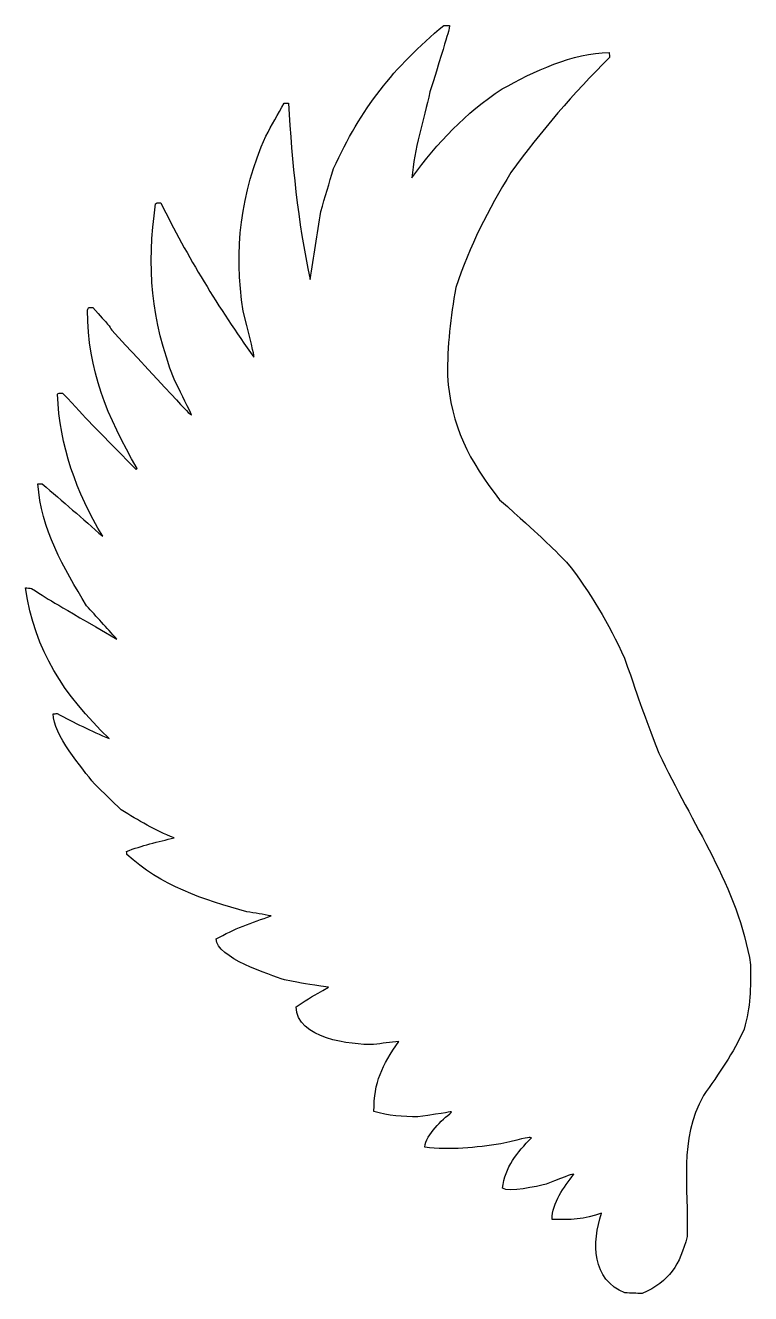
# Model space of a CAD drawing. Header units: centimetres. Extents: x -5.7 to 5.7, y -9.9 to 9.9.
import ezdxf

# ---------------------------------------------------------------- set-up
doc = ezdxf.new("R2010")
doc.units = ezdxf.units.CM
doc.header["$MEASUREMENT"] = 0
doc.layers.add('Camada 1', color=7, linetype='Continuous')

msp = doc.modelspace()

# ---------------------------------------------------------------- linework, layer by layer
at = {"layer": 'Camada 1'}
msp.add_open_spline([(3.98718, -9.94144), (4.42427, -9.74816), (4.57657, -9.48908), (4.69356, -9.04683), (4.69356, -9.04683), (4.71391, -8.25393), (4.56156, -7.54238), (4.94782, -6.836), (4.94782, -6.836), (5.19161, -6.4953), (5.4205, -6.17002), (5.58814, -5.79396), (5.58814, -5.79396), (5.68982, -5.44331), (5.68982, -5.14859), (5.68982, -4.78759), (5.68982, -4.78759), (5.49667, -3.57291), (4.7596, -2.56652), (4.25144, -1.46868), (4.25144, -1.46868), (3.98212, -0.77253), (3.98212, -0.77253), (3.7127, 0.02034), (3.7127, 0.02034), (3.45857, 0.56932), (3.17898, 1.05214), (2.80293, 1.52481), (2.80293, 1.52481), (2.44204, 1.88557), (2.44204, 1.88557), (1.75081, 2.50567), (1.75081, 2.50567), (1.27308, 3.10543), (0.9886, 3.66957), (0.93251, 4.44718), (0.93251, 4.44718), (0.93251, 4.90978), (0.97836, 5.37222), (1.06464, 5.82976), (1.06464, 5.82976), (1.28332, 6.4904), (1.56777, 7.0443), (1.9288, 7.63395), (1.9288, 7.63395), (2.39629, 8.28448), (2.90966, 8.87403), (3.47381, 9.43814), (3.47381, 9.43814), (3.47381, 9.46367), (3.47381, 9.48905), (3.46878, 9.51445), (3.46878, 9.51445), (2.9045, 9.51445), (2.27948, 9.21457), (1.79151, 8.94525), (1.79151, 8.94525), (1.20183, 8.5538), (0.79014, 8.11673), (0.37342, 7.55259), (0.37342, 7.55259), (0.41411, 7.99989), (0.55646, 8.46233), (0.65803, 8.89953), (0.65803, 8.89953), (0.96296, 9.88056), (0.96296, 9.88056), (0.96296, 9.94144), (0.96296, 9.94144), (0.93772, 9.94144), (0.90716, 9.94144), (0.87671, 9.94144), (0.87671, 9.94144), (0.07875, 9.28067), (-0.41933, 8.64035), (-0.85652, 7.695), (-0.85652, 7.695), (-0.92259, 7.47127), (-0.98865, 7.24783), (-1.05472, 7.02412), (-1.05472, 7.02412), (-1.11055, 6.66828), (-1.16637, 6.31258), (-1.22247, 5.95674), (-1.22247, 5.95674), (-1.42067, 6.87672), (-1.502, 7.78141), (-1.56288, 8.72161), (-1.56288, 8.72161), (-1.58323, 8.72161), (-1.60368, 8.72161), (-1.62895, 8.72161), (-1.62895, 8.72161), (-1.72558, 8.54881), (-1.8221, 8.37612), (-1.91859, 8.20332), (-1.91859, 8.20332), (-2.31512, 7.30368), (-2.4168, 6.42955), (-2.27443, 5.45866), (-2.27443, 5.45866), (-2.10163, 4.7826), (-2.10163, 4.7826), (-2.10668, 4.74206), (-2.10668, 4.74206), (-2.65566, 5.50943), (-3.14856, 6.31257), (-3.56541, 7.16133), (-3.56541, 7.16133), (-3.62629, 7.16133), (-3.62629, 7.16133), (-3.64677, 7.14098), (-3.64677, 7.14098), (-3.78914, 6.15493), (-3.71284, 5.31631), (-3.357, 4.39646), (-3.357, 4.39646), (-3.26553, 4.21342), (-3.17409, 4.02546), (-3.08249, 3.83737), (-3.08249, 3.83737), (-3.10294, 3.83232), (-3.10294, 3.83232), (-4.33294, 5.16383), (-4.33294, 5.16383), (-4.37361, 5.23003), (-4.37361, 5.23003), (-4.63282, 5.51967), (-4.63282, 5.51967), (-4.65303, 5.51967), (-4.67335, 5.51967), (-4.6937, 5.51967), (-4.6937, 5.51967), (-4.69889, 5.50943), (-4.70394, 5.4943), (-4.71418, 5.479), (-4.71418, 5.479), (-4.71418, 4.52856), (-4.40406, 3.81197), (-3.93654, 2.99366), (-3.93654, 2.99366), (-3.94146, 2.98861), (-3.94665, 2.98342), (-3.9517, 2.97837), (-3.9517, 2.97837), (-4.67854, 3.71545), (-4.67854, 3.71545), (-5.10539, 4.17791), (-5.10539, 4.17791), (-5.16654, 4.17791), (-5.16654, 4.17791), (-5.18675, 4.15756), (-5.18675, 4.15756), (-5.15124, 3.3495), (-4.89206, 2.62266), (-4.47531, 1.93144), (-4.47531, 1.93144), (-4.79022, 2.20595), (-5.10539, 2.48029), (-5.42575, 2.7548), (-5.42575, 2.7548), (-5.44594, 2.7548), (-5.46642, 2.7548), (-5.49182, 2.7548), (-5.49182, 2.7548), (-5.44597, 2.05334), (-5.08521, 1.42834), (-4.72937, 0.84385), (-4.72937, 0.84385), (-4.57184, 0.67105), (-4.41433, 0.49809), (-4.25669, 0.32024), (-4.25669, 0.32024), (-5.24773, 0.89446), (-5.24773, 0.89446), (-5.59336, 1.11314), (-5.59336, 1.11314), (-5.62395, 1.11819), (-5.65437, 1.12311), (-5.68985, 1.12311), (-5.68985, 1.12311), (-5.53753, 0.13227), (-5.08517, -0.55387), (-4.3736, -1.24007), (-4.3736, -1.24007), (-4.65303, -1.12323), (-4.92764, -0.98602), (-5.1919, -0.84872), (-5.1919, -0.84872), (-5.21211, -0.84872), (-5.23257, -0.84872), (-5.25278, -0.85391), (-5.25278, -0.85391), (-5.25278, -1.174), (-4.80042, -1.70264), (-4.6073, -1.95159), (-4.6073, -1.95159), (-4.46509, -2.08359), (-4.32271, -2.22107), (-4.18553, -2.35836), (-4.18553, -2.35836), (-3.91102, -2.52597), (-3.657, -2.67845), (-3.35701, -2.79529), (-3.35701, -2.79529), (-3.60612, -2.8563), (-3.8652, -2.91732), (-4.10433, -3.00862), (-4.10433, -3.00862), (-4.09914, -3.02405), (-4.09914, -3.03931), (-4.09914, -3.05447), (-4.09914, -3.05447), (-3.57566, -3.53739), (-2.88952, -3.77625), (-2.21359, -3.95411), (-2.21359, -3.95411), (-2.08651, -3.97446), (-1.9593, -3.99494), (-1.83235, -4.02018), (-1.83235, -4.02018), (-2.13223, -4.12189), (-2.42189, -4.22357), (-2.69637, -4.38097), (-2.69637, -4.38097), (-2.69637, -4.67074), (-1.85253, -4.94522), (-1.62391, -5.02153), (-1.62391, -5.02153), (-1.29863, -5.0876), (-1.29863, -5.0876), (-0.93269, -5.13837), (-0.93269, -5.13837), (-1.2072, -5.29085), (-1.2072, -5.29085), (-1.44088, -5.4433), (-1.44088, -5.4433), (-1.44088, -5.95149), (-0.57194, -6.0379), (-0.2262, -6.0379), (-0.2262, -6.0379), (-0.0942, -6.01753), (0.03791, -6.00239), (0.1703, -5.9871), (0.1703, -5.9871), (-0.09423, -6.37339), (-0.22115, -6.61731), (-0.22115, -7.0848), (-0.22115, -7.0848), (0.00245, -7.15605), (0.23637, -7.16629), (0.47007, -7.17135), (0.47007, -7.17135), (0.92748, -7.10528), (0.98344, -7.0848), (0.9986, -7.09504), (0.9986, -7.09504), (0.84109, -7.22717), (0.60223, -7.44067), (0.5767, -7.64402), (0.5767, -7.64402), (0.97323, -7.69985), (1.37984, -7.64907), (1.77106, -7.59311), (1.77106, -7.59311), (2.19818, -7.49156), (2.19818, -7.49156), (2.24882, -7.49662), (2.24882, -7.49662), (2.03041, -7.73059), (1.83223, -7.95416), (1.79673, -8.28952), (1.79673, -8.28952), (1.8983, -8.36569), (2.33534, -8.25896), (2.48277, -8.22348), (2.48277, -8.22348), (2.86917, -8.07113), (2.86917, -8.07113), (2.91478, -8.07113), (2.91478, -8.07113), (2.76217, -8.26917), (2.57423, -8.51817), (2.57423, -8.77749), (2.57423, -8.77749), (2.84871, -8.79265), (3.08757, -8.77246), (3.35184, -8.681), (3.35184, -8.681), (3.19433, -9.13825), (3.19952, -9.72793), (3.71794, -9.93118), (3.71794, -9.93118), (3.80933, -9.9312), (3.90077, -9.93636), (3.98718, -9.94144)], degree=3, knots=[0, 0, 0, 0, 0.01333333, 0.01333333, 0.01333333, 0.01333333, 0.02666667, 0.02666667, 0.02666667, 0.02666667, 0.04, 0.04, 0.04, 0.04, 0.05333333, 0.05333333, 0.05333333, 0.05333333, 0.06666667, 0.06666667, 0.06666667, 0.06666667, 0.08, 0.08, 0.08, 0.08, 0.09333333, 0.09333333, 0.09333333, 0.09333333, 0.10666667, 0.10666667, 0.10666667, 0.10666667, 0.12, 0.12, 0.12, 0.12, 0.13333333, 0.13333333, 0.13333333, 0.13333333, 0.14666667, 0.14666667, 0.14666667, 0.14666667, 0.16, 0.16, 0.16, 0.16, 0.17333333, 0.17333333, 0.17333333, 0.17333333, 0.18666667, 0.18666667, 0.18666667, 0.18666667, 0.2, 0.2, 0.2, 0.2, 0.21333333, 0.21333333, 0.21333333, 0.21333333, 0.22666667, 0.22666667, 0.22666667, 0.22666667, 0.24, 0.24, 0.24, 0.24, 0.25333333, 0.25333333, 0.25333333, 0.25333333, 0.26666667, 0.26666667, 0.26666667, 0.26666667, 0.28, 0.28, 0.28, 0.28, 0.29333333, 0.29333333, 0.29333333, 0.29333333, 0.30666667, 0.30666667, 0.30666667, 0.30666667, 0.32, 0.32, 0.32, 0.32, 0.33333333, 0.33333333, 0.33333333, 0.33333333, 0.34666667, 0.34666667, 0.34666667, 0.34666667, 0.36, 0.36, 0.36, 0.36, 0.37333333, 0.37333333, 0.37333333, 0.37333333, 0.38666667, 0.38666667, 0.38666667, 0.38666667, 0.4, 0.4, 0.4, 0.4, 0.41333333, 0.41333333, 0.41333333, 0.41333333, 0.42666667, 0.42666667, 0.42666667, 0.42666667, 0.44, 0.44, 0.44, 0.44, 0.45333333, 0.45333333, 0.45333333, 0.45333333, 0.46666667, 0.46666667, 0.46666667, 0.46666667, 0.48, 0.48, 0.48, 0.48, 0.49333333, 0.49333333, 0.49333333, 0.49333333, 0.50666667, 0.50666667, 0.50666667, 0.50666667, 0.52, 0.52, 0.52, 0.52, 0.53333333, 0.53333333, 0.53333333, 0.53333333, 0.54666667, 0.54666667, 0.54666667, 0.54666667, 0.56, 0.56, 0.56, 0.56, 0.57333333, 0.57333333, 0.57333333, 0.57333333, 0.58666667, 0.58666667, 0.58666667, 0.58666667, 0.6, 0.6, 0.6, 0.6, 0.61333333, 0.61333333, 0.61333333, 0.61333333, 0.62666667, 0.62666667, 0.62666667, 0.62666667, 0.64, 0.64, 0.64, 0.64, 0.65333333, 0.65333333, 0.65333333, 0.65333333, 0.66666667, 0.66666667, 0.66666667, 0.66666667, 0.68, 0.68, 0.68, 0.68, 0.69333333, 0.69333333, 0.69333333, 0.69333333, 0.70666667, 0.70666667, 0.70666667, 0.70666667, 0.72, 0.72, 0.72, 0.72, 0.73333333, 0.73333333, 0.73333333, 0.73333333, 0.74666667, 0.74666667, 0.74666667, 0.74666667, 0.76, 0.76, 0.76, 0.76, 0.77333333, 0.77333333, 0.77333333, 0.77333333, 0.78666667, 0.78666667, 0.78666667, 0.78666667, 0.8, 0.8, 0.8, 0.8, 0.81333333, 0.81333333, 0.81333333, 0.81333333, 0.82666667, 0.82666667, 0.82666667, 0.82666667, 0.84, 0.84, 0.84, 0.84, 0.85333333, 0.85333333, 0.85333333, 0.85333333, 0.86666667, 0.86666667, 0.86666667, 0.86666667, 0.88, 0.88, 0.88, 0.88, 0.89333333, 0.89333333, 0.89333333, 0.89333333, 0.90666667, 0.90666667, 0.90666667, 0.90666667, 0.92, 0.92, 0.92, 0.92, 0.93333333, 0.93333333, 0.93333333, 0.93333333, 0.94666667, 0.94666667, 0.94666667, 0.94666667, 0.96, 0.96, 0.96, 0.96, 0.97333333, 0.97333333, 0.97333333, 0.97333333, 1, 1, 1, 1], dxfattribs=at)

doc.saveas('drawing.dxf')
